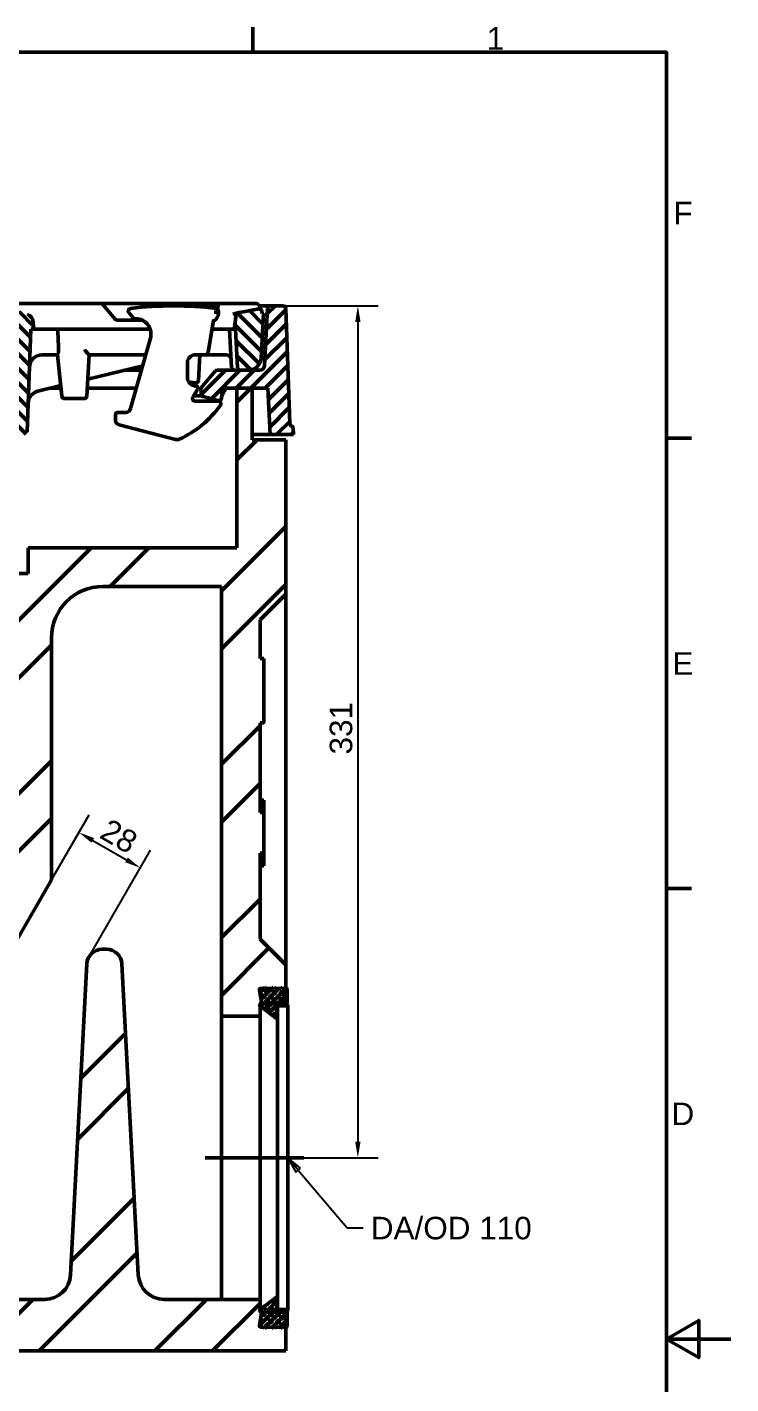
# Model space of a CAD drawing. Header units: millimetres. Extents: x 0 to 1485, y 0 to 1050.
# Drawn here: x 1212 to 1485, y 508 to 1035 of the extents above; entities that cross this region are included whole.
import ezdxf

# ---------------------------------------------------------------- set-up
doc = ezdxf.new("R2010")
doc.units = ezdxf.units.MM
doc.header["$LTSCALE"] = 2.5
doc.linetypes.add('CENTER', pattern=[50.8, 31.75, -6.35, 6.35, -6.35])
doc.layers.get('0').update_dxf_attribs({"lineweight": 50})
doc.layers.get('Defpoints').update_dxf_attribs({"lineweight": 50})
for name, color, linetype, lineweight in [('Bemaßungen(DIN)', 7, 'Continuous', 50), ('Mittellinie(DIN)', 7, 'CENTER', 50), ('Rahmen_0', 7, 'Continuous', 50), ('Rahmen_2', 7, 'Continuous', 50), ('Schraffur', 7, 'Continuous', 50), ('Sichtbare Kanten(DIN)', 7, 'Continuous', 50), ('Symbole(DIN)', 7, 'Continuous', 50)]:
    doc.layers.add(name, color=color, linetype=linetype, lineweight=lineweight)
doc.styles.add('Aktuell-DINNach Layer', font='arial.ttf')
doc.styles.add('STANDARD-BSI~0', font='arial.ttf')
doc.dimstyles.new('STANDARD-DIN', dxfattribs={"dimscale": 2.5, "dimtxt": 3.5, "dimasz": 2.5, "dimexe": 3.175, "dimexo": 0, "dimgap": 0.8, "dimtad": 1, "dimrnd": 1e-08, "dimtxsty": 'STANDARD-BSI~0', "dimcen": 0.09, "dimdle": 10, "dimclrd": 7, "dimclre": 7, "dimclrt": 7, "dimadec": 0, "dimazin": 2, "dimtfac": 1, "dimtmove": 0, "dimatfit": 3, "dimfxl": 1, "dimtolj": 1, "dimtzin": 0, "dimlwd": 25, "dimlwe": 25, "dimarcsym": 0})

# ---------------------------------------------------------------- blocks, each defined once
blk = doc.blocks.new('Ränder Standardrahmen')
at = {"layer": 'Rahmen_0'}
for p, q in [((519.75, 410), (519.75, 413.9)), ((584, 350), (587.9, 350)), ((584, 280), (587.9, 280))]:
    blk.add_line(p, q, dxfattribs=at)
at = {"layer": 'Rahmen_0', "flags": 128}
for points in [[(10, 10), (10, 410), (584, 410), (584, 10), (10, 10)], [(594, 210), (584, 210), (589, 212.89), (589, 207.11), (584, 210)]]:
    blk.add_lwpolyline(points, dxfattribs=at)
at = {"layer": 'Rahmen_2', "char_height": 3.5, "attachment_point": 7, "style": 'Aktuell-DINNach Layer'}
for s, insert in [('1', (556.07, 410.4)), ('F', (585.08, 383.25)), ('E', (584.92, 313.25)), ('D', (584.78, 243.25))]:
    blk.add_mtext(s, dxfattribs=dict(at, insert=insert))
blk = doc.blocks.new('*D19')
at = {"layer": 'Bemaßungen(DIN)', "color": 7, "linetype": 'Continuous', "lineweight": 25, "transparency": 16777216}
for p, q in [((1221.14, 703.41), (1235.77, 728.74)), ((1237.21, 718.74), (1250.28, 711.2)), ((1235.69, 673.43), (1259.66, 714.94))]:
    blk.add_line(p, q, dxfattribs=at)
at = {"layer": 'Bemaßungen(DIN)', "color": 7, "linetype": 'Continuous', "transparency": 16777216}
for points in [[(1237.73, 719.64), (1236.69, 717.84), (1231.8, 721.86)], [(1250.8, 712.1), (1249.75, 710.29), (1255.69, 708.07)]]:
    blk.add_solid(points, dxfattribs=at)
at = {"layer": 'Defpoints', "color": 0, "linetype": 'Continuous', "transparency": 16777216}
for p in [(1255.69, 708.07), (1221.14, 703.41), (1235.69, 673.43)]:
    blk.add_point(p, dxfattribs=at)
at = {"layer": 'Bemaßungen(DIN)', "color": 7, "linetype": 'Continuous', "lineweight": 25, "transparency": 16777216, "insert": (1243.71, 727.61), "char_height": 8.75, "attachment_point": 1, "rotation": 330, "style": 'STANDARD-BSI~0'}
blk.add_mtext('\\A1;28', dxfattribs=at)
blk = doc.blocks.new('Führungslinientext1')
at = {"layer": 'Symbole(DIN)', "color": 7, "linetype": 'Continuous', "lineweight": 25}
for p, q in [((525.23, 238.07), (526.41, 235.94)), ((526.79, 236.26), (525.26, 238.07)), ((527.17, 236.58), (525.3, 238.07)), ((526.41, 235.94), (527.17, 236.58)), ((526.79, 236.26), (534.37, 227.26)), ((534.37, 227.26), (536.87, 227.26))]:
    blk.add_line(p, q, dxfattribs=at)
at = {"layer": 'Symbole(DIN)', "color": 7, "linetype": 'Continuous', "lineweight": 25, "flags": 128}
blk.add_lwpolyline([(527.17, 236.58), (525.18, 238.17), (526.41, 235.94), (527.17, 236.58)], dxfattribs=at)
at = {"layer": 'Symbole(DIN)', "color": 7}
blk.add_solid([(527.17, 236.58), (525.18, 238.17), (526.41, 235.94), (527.17, 236.58)], dxfattribs=at)
at = {"layer": 'Symbole(DIN)', "color": 7, "insert": (538.07, 225.45), "char_height": 3.5, "attachment_point": 7, "style": 'Aktuell-DINNach Layer'}
blk.add_mtext('DA/OD 110', dxfattribs=at)
blk = doc.blocks.new('*D21')
at = {"layer": 'Bemaßungen(DIN)', "color": 7, "linetype": 'Continuous', "lineweight": 25, "transparency": 16777216}
for p, q in [((1311.18, 926.43), (1348.08, 926.43)), ((1340.14, 920.18), (1340.14, 601.68)), ((1319.19, 595.43), (1348.08, 595.43))]:
    blk.add_line(p, q, dxfattribs=at)
at = {"layer": 'Bemaßungen(DIN)', "color": 7, "linetype": 'Continuous', "transparency": 16777216}
for points in [[(1339.1, 920.18), (1341.19, 920.18), (1340.14, 926.43)], [(1339.1, 601.68), (1341.19, 601.68), (1340.14, 595.43)]]:
    blk.add_solid(points, dxfattribs=at)
at = {"layer": 'Defpoints', "color": 0, "linetype": 'Continuous', "transparency": 16777216}
for p in [(1311.18, 926.43), (1319.19, 595.43), (1340.14, 595.43)]:
    blk.add_point(p, dxfattribs=at)
at = {"layer": 'Bemaßungen(DIN)', "color": 7, "linetype": 'Continuous', "lineweight": 25, "transparency": 16777216, "insert": (1329.2, 752.14), "char_height": 8.75, "attachment_point": 1, "rotation": 90, "style": 'STANDARD-BSI~0'}
blk.add_mtext('\\A1;331', dxfattribs=at)

msp = doc.modelspace()

# ---------------------------------------------------------------- hatches: boundary and pattern name
at = {"layer": 'Schraffur'}
h = msp.add_hatch(dxfattribs=at)
h.set_pattern_fill('ANSI31', color=256, scale=31.75, style=0)
h.set_pattern_definition([(45, (0, 0), (-2.80633, 2.80633), [])])
edge = h.paths.add_edge_path()
edge.add_line((1287.52, 894.429), (1293.144, 894.429))
edge.add_line((1293.144, 894.429), (1299.144, 894.429))
edge.add_line((1299.144, 894.429), (1305.144, 894.429))
edge.add_line((1305.144, 894.429), (1306.088, 876.429))
edge.add_line((1306.088, 876.429), (1315.144, 876.429))
edge.add_line((1315.144, 876.429), (1315.059, 878.875))
edge.add_ellipse((1314.06, 878.841), major_axis=(-0.035, 0.999), ratio=1, start_angle=270, end_angle=328)
edge.add_line((1314.56, 879.707), (1314.24, 879.891))
edge.add_ellipse((1314.74, 880.757), major_axis=(-0.866, 0.5), ratio=1, start_angle=32, end_angle=90, ccw=False)
edge.add_line((1313.74, 880.722), (1312.178, 925.464))
edge.add_ellipse((1311.179, 925.429), major_axis=(-0.035, 0.999), ratio=1, start_angle=270, end_angle=358)
edge.add_line((1311.179, 926.429), (1306.093, 926.429))
edge.add_ellipse((1306.093, 925.429), major_axis=(-1, 0), ratio=1, start_angle=270, end_angle=357)
edge.add_line((1305.095, 925.482), (1303.933, 903.325))
edge.add_ellipse((1301.936, 903.429), major_axis=(-0.105, -1.997), ratio=1, start_angle=3, end_angle=90, ccw=False)
edge.add_line((1301.936, 901.429), (1297.561, 901.429))
edge.add_line((1297.561, 901.429), (1294.432, 901.429))
edge.add_line((1294.432, 901.429), (1285.484, 901.429))
edge.add_ellipse((1285.484, 900.429), major_axis=(-1, 0), ratio=1, start_angle=270, end_angle=320)
edge.add_line((1284.718, 901.072), (1279.144, 894.429))
edge.add_line((1279.144, 894.429), (1279.264, 892.155))
edge.add_ellipse((1280.262, 892.207), major_axis=(0.052, -0.999), ratio=1, start_angle=270, end_angle=342)
edge.add_line((1280.003, 891.241), (1285.925, 889.655))
edge.add_ellipse((1286.183, 890.621), major_axis=(0.966, -0.259), ratio=1, start_angle=270, end_angle=370)
edge.add_line((1287.18, 890.534), (1287.52, 894.429))
edge = h.paths.add_edge_path()
edge.add_ellipse((1029.953, 921.429), major_axis=(1, 0), ratio=1, start_angle=270, end_angle=350)
edge.add_line((1030.937, 921.256), (1031.144, 922.429))
edge.add_line((1031.144, 922.429), (1030.585, 925.603))
edge.add_ellipse((1029.6, 925.429), major_axis=(-0.174, 0.985), ratio=1, start_angle=270, end_angle=350)
edge.add_line((1029.6, 926.429), (1013.11, 926.429))
edge.add_ellipse((1013.11, 925.429), major_axis=(-1, 0), ratio=1, start_angle=270, end_angle=358)
edge.add_line((1012.111, 925.464), (1010.548, 880.722))
edge.add_ellipse((1009.549, 880.757), major_axis=(-0.035, -0.999), ratio=1, start_angle=32, end_angle=90, ccw=False)
edge.add_line((1010.049, 879.891), (1009.729, 879.707))
edge.add_ellipse((1010.229, 878.841), major_axis=(-0.866, -0.5), ratio=1, start_angle=270, end_angle=328)
edge.add_line((1009.23, 878.875), (1009.144, 876.429))
edge.add_line((1009.144, 876.429), (1018.201, 876.429))
edge.add_line((1018.201, 876.429), (1019.206, 916.53))
edge.add_ellipse((1023.205, 916.429), major_axis=(0.1, 3.999), ratio=1, start_angle=1.43579, end_angle=90, ccw=False)
edge.add_line((1023.205, 920.429), (1029.953, 920.429))
h = msp.add_hatch(dxfattribs=at)
h.set_pattern_fill('ANSI31', color=256, scale=31.75, angle=90, style=0)
h.set_pattern_definition([(135, (0, 0), (-2.80633, -2.80633), [])])
edge = h.paths.add_edge_path()
edge.add_line((1111.144, 919.429), (1112.612, 877.394))
edge.add_ellipse((1113.612, 877.429), major_axis=(0.035, -0.999), ratio=1, start_angle=270, end_angle=358)
edge.add_line((1113.612, 876.429), (1114.144, 876.429))
edge.add_line((1114.144, 876.429), (1114.294, 876.017))
edge.add_line((1114.294, 876.017), (1120.005, 876.017))
edge.add_line((1120.005, 876.017), (1120.378, 875.429))
edge.add_line((1120.378, 875.429), (1121.724, 875.429))
edge.add_line((1121.724, 875.429), (1121.856, 875.638))
edge.add_line((1121.856, 875.638), (1122.144, 876.429))
edge.add_line((1122.144, 876.429), (1122.677, 876.429))
edge.add_ellipse((1122.677, 877.429), major_axis=(1, 0), ratio=1, start_angle=270, end_angle=358)
edge.add_line((1123.676, 877.394), (1125.144, 919.429))
edge.add_line((1125.144, 919.429), (1126.144, 919.429))
edge.add_line((1126.144, 919.429), (1126.098, 919.957))
edge.add_ellipse((1122.113, 919.608), major_axis=(-0.349, 3.985), ratio=1, start_angle=270, end_angle=331.61487)
edge.add_ellipse((1118.144, 910.429), major_axis=(-12.85, 5.557), ratio=1, start_angle=270, end_angle=316.77026)
edge.add_ellipse((1114.175, 919.608), major_axis=(-3.671, -1.588), ratio=1, start_angle=270, end_angle=331.61487)
edge.add_line((1110.19, 919.957), (1110.144, 919.429))
edge.add_line((1110.144, 919.429), (1111.144, 919.429))
edge = h.paths.add_edge_path()
edge.add_line((1199.144, 919.429), (1200.612, 877.394))
edge.add_ellipse((1201.612, 877.429), major_axis=(0.035, -0.999), ratio=1, start_angle=270, end_angle=358)
edge.add_line((1201.612, 876.429), (1204.365, 876.429))
edge.add_line((1204.365, 876.429), (1205, 875.429))
edge.add_line((1205, 875.429), (1206.346, 875.429))
edge.add_line((1206.346, 875.429), (1206.98, 876.429))
edge.add_line((1206.98, 876.429), (1210.677, 876.429))
edge.add_ellipse((1210.677, 877.429), major_axis=(1, 0), ratio=1, start_angle=270, end_angle=358)
edge.add_line((1211.676, 877.394), (1213.075, 917.429))
edge.add_line((1213.075, 917.429), (1214.319, 917.429))
edge.add_line((1214.319, 917.429), (1214.098, 919.957))
edge.add_ellipse((1210.113, 919.608), major_axis=(-0.349, 3.985), ratio=1, start_angle=270, end_angle=331.61487)
edge.add_ellipse((1206.144, 910.429), major_axis=(-12.85, 5.557), ratio=1, start_angle=270, end_angle=316.77026)
edge.add_ellipse((1202.175, 919.608), major_axis=(-3.671, -1.588), ratio=1, start_angle=270, end_angle=331.61487)
edge.add_line((1198.19, 919.957), (1198.144, 919.429))
edge.add_line((1198.144, 919.429), (1199.144, 919.429))
edge = h.paths.add_edge_path()
edge.add_ellipse((1297.561, 906.429), major_axis=(5, 0), ratio=1, start_angle=270, end_angle=357)
edge.add_line((1302.554, 906.168), (1303.459, 923.429))
edge.add_line((1303.459, 923.429), (1302.969, 923.429))
edge.add_line((1302.969, 923.429), (1302.89, 924.342))
edge.add_ellipse((1301.893, 924.255), major_axis=(-0.087, 0.996), ratio=1, start_angle=270, end_angle=365)
edge.add_line((1301.72, 925.24), (1294.255, 923.924))
edge.add_ellipse((1296.686, 910.136), major_axis=(-13.787, -2.431), ratio=1, start_angle=270, end_angle=272.76685)
edge.add_spline(control_points=[(1293.592, 923.79), (1293.519, 923.774), (1293.449, 923.749), (1293.314, 923.685), (1293.251, 923.645), (1293.09, 923.518), (1293.005, 923.418), (1292.877, 923.191), (1292.836, 923.066), (1292.821, 922.937)], knot_values=[-0.1228717, -0.1228717, -0.1228717, -0.1228717, -0.1005003, -0.1005003, -0.0781289, -0.0781289, -0.0390644, -0.0390644, 0, 0, 0, 0], degree=3, periodic=0)
edge.add_line((1292.821, 922.937), (1292.144, 917.429))
edge.add_line((1292.144, 917.429), (1292.644, 917.429))
edge.add_line((1292.644, 917.429), (1293.433, 902.377))
edge.add_ellipse((1294.432, 902.429), major_axis=(0.052, -0.999), ratio=1, start_angle=270, end_angle=357)
edge.add_line((1294.432, 901.429), (1297.561, 901.429))
edge = h.paths.add_edge_path()
edge.add_ellipse((1033.247, 917.101), major_axis=(-0.087, 0.996), ratio=1, start_angle=270, end_angle=317.83185)
edge.add_ellipse((1027.81, 909.929), major_axis=(-7.969, 6.042), ratio=1, start_angle=270, end_angle=317.16815)
edge.add_line((1026.073, 919.777), (1024.983, 919.585))
edge.add_line((1024.983, 919.585), (1024.794, 917.429))
edge.add_line((1024.794, 917.429), (1021.745, 917.429))
edge.add_line((1021.745, 917.429), (1022.745, 905.994))
edge.add_ellipse((1027.726, 906.429), major_axis=(0.436, -4.981), ratio=1, start_angle=270, end_angle=283.37658)
edge.add_ellipse((1023.798, 905.429), major_axis=(0.576, -0.817), ratio=1, start_angle=270, end_angle=324.80886)
edge.add_line((1023.798, 904.429), (1032.353, 904.429))
edge.add_ellipse((1032.353, 905.429), major_axis=(1, 0), ratio=1, start_angle=270, end_angle=357)
edge.add_line((1033.351, 905.377), (1033.93, 916.429))
edge.add_line((1033.93, 916.429), (1034.31, 916.429))
edge.add_line((1034.31, 916.429), (1034.243, 917.188))
h = msp.add_hatch(dxfattribs=at)
h.set_pattern_fill('ANSI32', color=256, scale=127, style=0)
h.set_pattern_definition([(45, (0, 0), (-33.676, 33.676), []), (45, (22.45, 0), (-33.676, 33.676), [])])
edge = h.paths.add_edge_path()
edge.add_line((1025.144, 894.429), (1025.144, 874.429))
edge.add_line((1025.144, 874.429), (1012.144, 874.429))
edge.add_line((1012.144, 874.429), (1012.144, 814.429))
edge.add_line((1012.144, 814.429), (1022.144, 804.429))
edge.add_line((1022.144, 804.429), (1022.144, 680.429))
edge.add_line((1022.144, 680.429), (1012.144, 670.429))
edge.add_line((1012.144, 670.429), (1012.144, 650.429))
edge.add_line((1012.144, 650.429), (1022.144, 640.429))
edge.add_line((1022.144, 640.429), (1022.144, 550.429))
edge.add_line((1022.144, 550.429), (1012.144, 540.429))
edge.add_line((1012.144, 540.429), (1012.144, 520.429))
edge.add_line((1012.144, 520.429), (1312.144, 520.429))
edge.add_line((1312.144, 520.429), (1312.144, 529.629))
edge.add_line((1312.144, 529.629), (1312.144, 534.879))
edge.add_line((1312.144, 534.879), (1312.144, 535.429))
edge.add_line((1312.144, 535.429), (1302.404, 535.429))
edge.add_line((1302.404, 535.429), (1302.144, 535.429))
edge.add_line((1302.144, 535.429), (1302.144, 535.849))
edge.add_line((1302.144, 535.849), (1302.144, 536.48))
edge.add_line((1302.144, 536.48), (1302.144, 540.429))
edge.add_line((1302.144, 540.429), (1287.144, 540.429))
edge.add_line((1287.144, 540.429), (1264.855, 540.429))
edge.add_ellipse((1264.855, 550.429), major_axis=(-10, 0), ratio=1, start_angle=3, end_angle=90, ccw=False)
edge.add_line((1254.869, 549.906), (1248.536, 670.743))
edge.add_ellipse((1242.544, 670.429), major_axis=(-0.314, 5.992), ratio=1, start_angle=270, end_angle=357)
edge.add_line((1242.544, 676.429), (1240.884, 676.429))
edge.add_ellipse((1240.884, 670.429), major_axis=(-6, 0), ratio=1, start_angle=270, end_angle=357)
edge.add_line((1234.893, 670.743), (1228.56, 549.906))
edge.add_ellipse((1218.573, 550.429), major_axis=(-0.523, -9.986), ratio=1, start_angle=3, end_angle=90, ccw=False)
edge.add_line((1218.573, 540.429), (1037.144, 540.429))
edge.add_line((1037.144, 540.429), (1037.144, 822.429))
edge.add_line((1037.144, 822.429), (1031.144, 822.429))
edge.add_line((1031.144, 822.429), (1031.144, 894.429))
edge.add_line((1031.144, 894.429), (1025.144, 894.429))
edge = h.paths.add_edge_path()
edge.add_line((1299.144, 874.429), (1299.144, 894.429))
edge.add_line((1299.144, 894.429), (1293.144, 894.429))
edge.add_line((1293.144, 894.429), (1293.144, 832.429))
edge.add_line((1293.144, 832.429), (1212.144, 832.429))
edge.add_line((1212.144, 832.429), (1212.144, 822.429))
edge.add_line((1212.144, 822.429), (1206.144, 822.429))
edge.add_line((1206.144, 822.429), (1206.144, 707.429))
edge.add_line((1206.144, 707.429), (1176.122, 655.429))
edge.add_line((1176.122, 655.429), (1176.122, 576.429))
edge.add_line((1176.122, 576.429), (1191.122, 576.429))
edge.add_line((1191.122, 576.429), (1191.122, 651.41))
edge.add_line((1191.122, 651.41), (1221.144, 703.41))
edge.add_line((1221.144, 703.41), (1221.144, 797.429))
edge.add_ellipse((1241.144, 797.429), major_axis=(0, 20), ratio=1, start_angle=0, end_angle=90, ccw=False)
edge.add_line((1241.144, 817.429), (1287.144, 817.429))
edge.add_line((1287.144, 817.429), (1287.144, 650.429))
edge.add_line((1287.144, 650.429), (1302.144, 650.429))
edge.add_line((1302.144, 650.429), (1302.144, 654.378))
edge.add_line((1302.144, 654.378), (1302.144, 655.01))
edge.add_line((1302.144, 655.01), (1302.144, 655.429))
edge.add_line((1302.144, 655.429), (1302.404, 655.429))
edge.add_line((1302.404, 655.429), (1312.144, 655.429))
edge.add_line((1312.144, 655.429), (1312.144, 655.979))
edge.add_line((1312.144, 655.979), (1312.144, 661.229))
edge.add_line((1312.144, 661.229), (1312.144, 670.429))
edge.add_line((1312.144, 670.429), (1302.144, 680.429))
edge.add_line((1302.144, 680.429), (1302.144, 713.747))
edge.add_line((1302.144, 713.747), (1303.644, 713.747))
edge.add_line((1303.644, 713.747), (1303.644, 729.581))
edge.add_line((1303.644, 729.581), (1302.144, 729.581))
edge.add_line((1302.144, 729.581), (1302.144, 764.429))
edge.add_line((1302.144, 764.429), (1303.644, 764.429))
edge.add_line((1303.644, 764.429), (1303.644, 789.429))
edge.add_line((1303.644, 789.429), (1302.144, 789.429))
edge.add_line((1302.144, 789.429), (1302.144, 804.429))
edge.add_line((1302.144, 804.429), (1312.144, 814.429))
edge.add_line((1312.144, 814.429), (1312.144, 874.429))
edge.add_line((1312.144, 874.429), (1299.144, 874.429))
h = msp.add_hatch(dxfattribs=at)
h.set_pattern_fill('CUST17', color=256, scale=15.875, style=0, pattern_type=2)
h.set_pattern_definition([(45, (0, 0), (-1.403165, 1.403165), []), (135, (0, 0), (-3.5079125, 0.7015825), [2.9765625, -0.9921875])])
edge = h.paths.add_edge_path()
edge.add_line((1310.944, 529.129), (1311.444, 529.629))
edge.add_line((1311.444, 529.629), (1312.144, 529.629))
edge.add_line((1312.144, 529.629), (1312.444, 529.629))
edge.add_ellipse((1312.444, 529.829), major_axis=(0.2, 0), ratio=1, start_angle=270, end_angle=360)
edge.add_line((1312.644, 529.829), (1312.644, 530.429))
edge.add_line((1312.644, 530.429), (1312.144, 534.879))
edge.add_line((1312.144, 534.879), (1312.914, 536.124))
edge.add_ellipse((1312.744, 536.229), major_axis=(0.105, 0.17), ratio=1, start_angle=270, end_angle=391.74305)
edge.add_line((1312.744, 536.429), (1308.944, 536.429))
edge.add_line((1308.944, 536.429), (1308.944, 541.229))
edge.add_ellipse((1308.744, 541.229), major_axis=(0, 0.2), ratio=1, start_angle=270, end_angle=397.14669)
edge.add_line((1308.624, 541.389), (1302.144, 536.48))
edge.add_line((1302.144, 536.48), (1302.024, 536.389))
edge.add_ellipse((1302.144, 536.229), major_axis=(-0.159, -0.121), ratio=1, start_angle=270, end_angle=354.59637)
edge.add_line((1301.974, 536.124), (1302.144, 535.849))
edge.add_line((1302.144, 535.849), (1302.404, 535.429))
edge.add_line((1302.404, 535.429), (1302.744, 534.879))
edge.add_line((1302.744, 534.879), (1301.944, 530.429))
edge.add_line((1301.944, 530.429), (1301.944, 529.829))
edge.add_ellipse((1302.144, 529.829), major_axis=(0, -0.2), ratio=1, start_angle=270, end_angle=360)
edge.add_line((1302.144, 529.629), (1303.444, 529.629))
edge.add_line((1303.444, 529.629), (1303.944, 529.129))
edge.add_line((1303.944, 529.129), (1304.444, 529.629))
edge.add_line((1304.444, 529.629), (1306.944, 529.629))
edge.add_line((1306.944, 529.629), (1307.444, 529.129))
edge.add_line((1307.444, 529.129), (1307.944, 529.629))
edge.add_line((1307.944, 529.629), (1310.444, 529.629))
edge.add_line((1310.444, 529.629), (1310.944, 529.129))
edge = h.paths.add_edge_path()
edge.add_line((1311.444, 661.229), (1310.944, 661.729))
edge.add_line((1310.944, 661.729), (1310.444, 661.229))
edge.add_line((1310.444, 661.229), (1307.944, 661.229))
edge.add_line((1307.944, 661.229), (1307.444, 661.729))
edge.add_line((1307.444, 661.729), (1306.944, 661.229))
edge.add_line((1306.944, 661.229), (1304.444, 661.229))
edge.add_line((1304.444, 661.229), (1303.944, 661.729))
edge.add_line((1303.944, 661.729), (1303.444, 661.229))
edge.add_line((1303.444, 661.229), (1302.144, 661.229))
edge.add_ellipse((1302.144, 661.029), major_axis=(-0.2, 0), ratio=1, start_angle=270, end_angle=360)
edge.add_line((1301.944, 661.029), (1301.944, 660.429))
edge.add_line((1301.944, 660.429), (1302.744, 655.979))
edge.add_line((1302.744, 655.979), (1302.404, 655.429))
edge.add_line((1302.404, 655.429), (1302.144, 655.01))
edge.add_line((1302.144, 655.01), (1301.974, 654.735))
edge.add_ellipse((1302.144, 654.629), major_axis=(-0.17, 0.105), ratio=1, start_angle=0, end_angle=84.59637)
edge.add_line((1302.024, 654.47), (1302.144, 654.378))
edge.add_line((1302.144, 654.378), (1308.624, 649.47))
edge.add_ellipse((1308.744, 649.629), major_axis=(0.159, -0.121), ratio=1, start_angle=270, end_angle=397.14669)
edge.add_line((1308.944, 649.629), (1308.944, 654.429))
edge.add_line((1308.944, 654.429), (1312.744, 654.429))
edge.add_ellipse((1312.744, 654.629), major_axis=(0.2, 0), ratio=1, start_angle=270, end_angle=391.74305)
edge.add_line((1312.914, 654.735), (1312.144, 655.979))
edge.add_line((1312.144, 655.979), (1312.644, 660.429))
edge.add_line((1312.644, 660.429), (1312.644, 661.029))
edge.add_ellipse((1312.444, 661.029), major_axis=(0, 0.2), ratio=1, start_angle=270, end_angle=360)
edge.add_line((1312.444, 661.229), (1312.144, 661.229))
edge.add_line((1312.144, 661.229), (1311.444, 661.229))

# ---------------------------------------------------------------- linework, layer by layer
at = {"layer": 'Mittellinie(DIN)', "ltscale": 4}
for p, q in [((1287.144, 595.429), (1280.894, 595.429)), ((1287.144, 595.429), (1293.394, 595.429)), ((1306.694, 595.429), (1293.394, 595.429)), ((1312.944, 595.429), (1306.694, 595.429)), ((1312.944, 595.429), (1319.194, 595.429))]:
    msp.add_line(p, q, dxfattribs=at)
at = {"layer": 'Sichtbare Kanten(DIN)'}
for p, q in [((1231.617, 927.429), (1023.593, 927.429)), ((1233.065, 927.429), (1231.617, 927.429)), ((1235.644, 927.429), (1233.065, 927.429)), ((1240.224, 927.429), (1235.644, 927.429)), ((1242.63, 927.429), (1240.224, 927.429)), ((1240.99, 927.072), (1245.845, 921.287)), ((1283.85, 927.429), (1242.63, 927.429)), ((1252.88, 921.809), (1251.2, 923.812)), ((1286.827, 927.429), (1283.85, 927.429)), ((1285.412, 923.977), (1285.412, 923.977)), ((1285.665, 925.17), (1285.835, 926.551)), ((1285.968, 924.454), (1285.968, 923.448)), ((1290.797, 927.429), (1286.827, 927.429)), ((1300.638, 927.429), (1290.797, 927.429)), ((1292.821, 922.937), (1292.144, 917.429)), ((1301.72, 925.24), (1294.255, 923.924)), ((1302.759, 924.755), (1301.504, 926.929)), ((1304.096, 926.429), (1301.793, 926.429)), ((1302.554, 906.168), (1303.459, 923.429)), ((1302.969, 923.429), (1302.89, 924.342)), ((1303.459, 923.429), (1302.969, 923.429)), ((1305.095, 925.482), (1303.933, 903.325)), ((1306.093, 926.429), (1304.096, 926.429)), ((1311.179, 926.429), (1306.093, 926.429)), ((1313.74, 880.722), (1312.178, 925.464)), ((1211.676, 877.394), (1213.075, 917.429)), ((1213.075, 917.429), (1214.319, 917.429)), ((1214.319, 917.429), (1214.098, 919.957)), ((1214.319, 917.429), (1215.316, 917.429)), ((1229.536, 917.429), (1215.316, 917.429)), ((1229.713, 917.429), (1229.536, 917.429)), ((1232.741, 917.429), (1229.713, 917.429)), ((1232.741, 917.429), (1232.828, 917.429)), ((1233.309, 917.429), (1232.828, 917.429)), ((1234.571, 917.429), (1233.309, 917.429)), ((1234.74, 917.429), (1234.571, 917.429)), ((1236.29, 917.429), (1235.237, 917.429)), ((1258.4, 917.429), (1236.29, 917.429)), ((1246.611, 920.929), (1256.25, 920.929)), ((1253.798, 921.452), (1253.645, 921.452)), ((1259.46, 917.429), (1258.4, 917.429)), ((1281.954, 908.288), (1283.911, 920.11)), ((1292.144, 917.429), (1283.467, 917.429)), ((1290.306, 917.429), (1291.095, 902.377)), ((1292.144, 917.429), (1292.644, 917.429)), ((1292.644, 917.429), (1293.433, 902.377)), ((1259.567, 913.841), (1251.893, 886.51)), ((1217.554, 907.429), (1223.44, 907.429)), ((1225.22, 891.319), (1223.436, 907.429)), ((1234.838, 891.369), (1235.81, 907.429)), ((1235.785, 907.429), (1237.557, 907.429)), ((1237.557, 907.429), (1257.766, 907.429)), ((1276.963, 907.452), (1280.969, 907.452)), ((1278.2, 897.482), (1278.722, 907.452)), ((1278.721, 907.429), (1288.932, 907.429)), ((1235.24, 898.011), (1256.573, 903.18)), ((1273.968, 898.448), (1273.968, 904.457)), ((1256.082, 901.429), (1249.347, 901.429)), ((1274.449, 896.818), (1275.107, 896.749)), ((1277.096, 896.54), (1275.107, 896.749)), ((1275.558, 896.701), (1275.64, 895.76)), ((1284.718, 901.072), (1279.144, 894.429)), ((1301.936, 901.429), (1285.484, 901.429)), ((1294.432, 901.429), (1297.561, 901.429)), ((1215.889, 893.323), (1224.76, 895.472)), ((1224.875, 894.429), (1220.456, 894.429)), ((1254.116, 894.429), (1235.023, 894.429)), ((1276.1, 890.95), (1277.835, 893.955)), ((1276.607, 895.243), (1276.67, 895.243)), ((1276.67, 895.243), (1276.669, 895.241)), ((1276.67, 895.243), (1276.735, 895.289)), ((1276.936, 891.429), (1279.634, 891.429)), ((1276.957, 895.445), (1276.954, 895.443)), ((1276.97, 895.452), (1276.963, 895.452)), ((1279.144, 894.429), (1279.264, 892.155)), ((1280.003, 891.241), (1285.925, 889.655)), ((1287.18, 890.534), (1287.52, 894.429)), ((1287.52, 894.429), (1305.144, 894.429)), ((1287.606, 891.929), (1289.05, 894.429)), ((1299.144, 894.429), (1293.144, 894.429)), ((1293.144, 894.429), (1293.144, 832.429)), ((1299.144, 874.429), (1299.144, 894.429)), ((1305.144, 894.429), (1306.088, 876.429)), ((1227.501, 890.429), (1226.214, 890.429)), ((1227.501, 890.429), (1231.335, 890.429)), ((1231.335, 890.429), (1233.437, 890.429)), ((1233.84, 890.429), (1233.437, 890.429)), ((1285.97, 889.452), (1276.965, 889.452)), ((1245.968, 884.054), (1245.968, 882.15)), ((1249.97, 885.052), (1246.966, 885.052)), ((1247.464, 880.217), (1269.308, 874.557)), ((1306.088, 876.429), (1299.144, 876.429)), ((1306.088, 876.429), (1315.144, 876.429)), ((1314.56, 879.707), (1314.24, 879.891)), ((1315.144, 876.429), (1315.059, 878.875)), ((1269.462, 874.523), (1269.365, 874.708)), ((1312.144, 874.429), (1299.144, 874.429)), ((1312.144, 814.429), (1312.144, 874.429)), ((1293.144, 832.429), (1212.144, 832.429)), ((1212.144, 832.429), (1212.144, 822.429)), ((1212.144, 822.429), (1206.144, 822.429)), ((1241.144, 817.429), (1287.144, 817.429)), ((1287.144, 817.429), (1287.144, 650.429)), ((1302.144, 804.429), (1312.144, 814.429)), ((1312.144, 814.429), (1312.144, 670.429)), ((1302.144, 789.429), (1302.144, 804.429)), ((1221.144, 703.41), (1221.144, 797.429)), ((1303.644, 789.429), (1302.144, 789.429)), ((1303.644, 764.429), (1303.644, 789.429)), ((1302.144, 729.581), (1302.144, 764.429)), ((1302.144, 764.429), (1303.644, 764.429)), ((1302.144, 734.429), (1303.644, 734.429)), ((1303.644, 734.429), (1303.644, 729.581)), ((1303.644, 729.581), (1302.144, 729.581)), ((1303.644, 713.747), (1303.644, 729.581)), ((1302.144, 680.429), (1302.144, 713.747)), ((1302.144, 713.747), (1303.644, 713.747)), ((1303.644, 713.747), (1303.644, 711.487)), ((1302.144, 708.915), (1303.644, 708.915)), ((1303.644, 711.487), (1303.644, 708.915)), ((1191.122, 651.41), (1221.144, 703.41)), ((1312.144, 670.429), (1302.144, 680.429)), ((1242.544, 676.429), (1240.884, 676.429)), ((1234.893, 670.743), (1228.56, 549.906)), ((1254.869, 549.906), (1248.536, 670.743)), ((1312.144, 655.429), (1312.144, 670.429)), ((1301.944, 661.029), (1301.944, 660.429)), ((1301.944, 660.429), (1302.744, 655.979)), ((1303.444, 661.229), (1302.144, 661.229)), ((1303.944, 661.729), (1303.444, 661.229)), ((1304.444, 661.229), (1303.944, 661.729)), ((1306.944, 661.229), (1304.444, 661.229)), ((1307.444, 661.729), (1306.944, 661.229)), ((1307.944, 661.229), (1307.444, 661.729)), ((1310.444, 661.229), (1307.944, 661.229)), ((1310.944, 661.729), (1310.444, 661.229)), ((1311.444, 661.229), (1310.944, 661.729)), ((1312.444, 661.229), (1311.444, 661.229)), ((1312.144, 655.979), (1312.644, 660.429)), ((1312.644, 660.429), (1312.644, 661.029)), ((1312.644, 660.429), (1312.644, 655.171)), ((1302.744, 655.979), (1301.974, 654.735)), ((1302.024, 654.47), (1308.624, 649.47)), ((1302.144, 650.429), (1302.144, 655.429)), ((1302.144, 655.429), (1312.144, 655.429)), ((1308.944, 649.629), (1308.944, 654.429)), ((1308.944, 654.429), (1312.744, 654.429)), ((1312.914, 654.735), (1312.144, 655.979)), ((1312.944, 536.229), (1312.944, 654.629)), ((1287.144, 650.429), (1302.144, 650.429)), ((1287.144, 540.429), (1287.144, 650.429)), ((1302.144, 540.429), (1302.144, 650.429)), ((1308.944, 649.629), (1308.944, 541.229)), ((1218.573, 540.429), (1037.144, 540.429)), ((1287.144, 540.429), (1264.855, 540.429)), ((1302.144, 540.429), (1287.144, 540.429)), ((1308.624, 541.389), (1302.024, 536.389)), ((1302.144, 535.429), (1302.144, 540.429)), ((1308.944, 536.429), (1308.944, 541.229)), ((1302.744, 534.879), (1301.944, 530.429)), ((1301.974, 536.124), (1302.744, 534.879)), ((1312.144, 535.429), (1302.144, 535.429)), ((1312.744, 536.429), (1308.944, 536.429)), ((1312.144, 534.879), (1312.914, 536.124)), ((1312.144, 520.429), (1312.144, 535.429)), ((1312.644, 530.429), (1312.144, 534.879)), ((1312.644, 535.688), (1312.644, 530.429)), ((1301.944, 530.429), (1301.944, 529.829)), ((1302.144, 529.629), (1303.444, 529.629)), ((1303.444, 529.629), (1303.944, 529.129)), ((1303.944, 529.129), (1304.444, 529.629)), ((1304.444, 529.629), (1306.944, 529.629)), ((1306.944, 529.629), (1307.444, 529.129)), ((1307.444, 529.129), (1307.944, 529.629)), ((1307.944, 529.629), (1310.444, 529.629)), ((1310.444, 529.629), (1310.944, 529.129)), ((1310.944, 529.129), (1311.444, 529.629)), ((1311.444, 529.629), (1312.444, 529.629)), ((1312.644, 529.829), (1312.644, 530.429)), ((1012.144, 520.429), (1312.144, 520.429))]:
    msp.add_line(p, q, dxfattribs=at)
for centre, radius, start, end in [((1210.113, 919.608), 4, 5, 66.61487), ((1240.224, 926.429), 1, 40, 90), ((1268.468, 788.827), 137.625, 83.06303, 96.93752), ((1282.487, 923.934), 3.004, 30.22788, 137.92419), ((1286.827, 926.429), 1, 90, 173), ((1296.686, 910.136), 14, 100, 102.76685), ((1300.638, 926.429), 1, 30, 90), ((1301.893, 924.255), 1, 5, 100), ((1306.093, 925.429), 1, 90, 177), ((1311.179, 925.429), 1, 2, 90), ((1246.611, 921.929), 1, 220, 270), ((1217.554, 902.429), 5, 90, 178), ((1288.932, 905.429), 2, 3, 90), ((1292.093, 902.429), 1, 183, 270), ((1294.432, 902.429), 1, 183, 270), ((1297.561, 906.429), 5, 270, 357), ((1301.936, 903.429), 2, 270, 357), ((1277.201, 897.534), 1, 264, 357), ((1285.484, 900.429), 1, 90, 140), ((1217.066, 888.463), 5, 103.61967, 178), ((1226.214, 891.429), 1, 186.32001, 270), ((1233.84, 891.429), 1, 270, 356.53871), ((1276.936, 892.429), 1, 240.92518, 270), ((1280.262, 892.207), 1, 183, 255), ((1286.74, 892.429), 1, 302.0898, 330), ((1254.148, 911.003), 40, 294.59256, 324.67824), ((1286.183, 890.621), 1, 255, 355), ((1314.74, 880.757), 1, 182, 240), ((1314.06, 878.841), 1, 2, 60), ((1241.144, 797.429), 20, 90, 180), ((1240.884, 670.429), 6, 90, 177), ((1242.544, 670.429), 6, 3, 90), ((1302.144, 661.029), 0.2, 90, 180), ((1312.444, 661.029), 0.2, 0, 90), ((1302.144, 654.629), 0.2, 148.25695, 232.85331), ((1312.744, 654.629), 0.2, 270, 31.74305), ((1308.744, 649.629), 0.2, 232.85331, 0), ((1218.573, 550.429), 10, 270, 357), ((1264.855, 550.429), 10, 183, 270), ((1308.744, 541.229), 0.2, 0, 127.14669), ((1302.144, 536.229), 0.2, 127.14669, 211.74305), ((1312.744, 536.229), 0.2, 328.25695, 90), ((1302.144, 529.829), 0.2, 180, 270), ((1312.444, 529.829), 0.2, 270, 0)]:
    msp.add_arc(centre, radius, start, end, dxfattribs=at)
for centre, major_axis, ratio, start_param, end_param in [((1282.963, 923.457), (2.127, -2.127), 0.9972647, 6.0007661, 7.0672139), ((1230.082, 883.759), (5.099, -45.83), 0.0867427, 3.8775757, 4.110977), ((1253.646, 922.454), (-0.423, -0.908), 0.9983323, 5.847492, 6.7188787), ((1253.776, 915.444), (4.8, 3.638), 0.996257, 5.3627276, 7.203643), ((1276.972, 904.448), (2.127, -2.127), 0.9972647, 2.357564, 3.9256213), ((1280.966, 908.454), (0.648, -0.764), 0.9976473, 5.5809714, 6.9853992), ((1276.972, 898.457), (-2.127, -2.127), 0.9972647, 5.4991567, 7.0672139), ((1276.97, 890.454), (0.871, 0.503), 0.9945517, 2.096764, 4.1864213), ((1276.602, 894.241), (0.871, 0.503), 0.9945517, 0.9828008, 1.0448287), ((1274.983, 893.307), (-4.975, -3.844), 0.0867432, 4.2385629, 4.3005908), ((1274.422, 895.907), (-10.409, -6.997), 0.1449024, 1.6972358, 1.7181934), ((1276.965, 894.451), (0.871, 0.503), 0.9945517, 5.2383566, 7.328014), ((1249.965, 887.055), (-1.211, 1.597), 0.9978449, 2.4940984, 3.7890869), ((1246.969, 884.051), (-0.709, 0.709), 0.9972647, 5.4991567, 7.0672139), ((1247.97, 882.155), (-1.585, -1.227), 0.9978114, 5.6256055, 6.9407651), ((1269.706, 875.651), (0.339, 0.945), 0.0521919, 2.6019485, 3.0939844)]:
    msp.add_ellipse(centre, major_axis=major_axis, ratio=ratio, start_param=start_param, end_param=end_param, dxfattribs=at)
for points, knots in [([(1251.844, 925.445), (1251.714, 925.429), (1251.588, 925.388), (1251.36, 925.26), (1251.26, 925.175), (1251.099, 924.971), (1251.039, 924.855), (1250.968, 924.606), (1250.957, 924.475), (1250.982, 924.249), (1251.007, 924.153), (1251.085, 923.972), (1251.136, 923.887), (1251.2, 923.812)], [0, 0, 0, 0, 0.03933314, 0.03933314, 0.07841122, 0.07841122, 0.11729714, 0.11729714, 0.15616326, 0.15616326, 0.18571193, 0.18571193, 0.21530841, 0.21530841, 0.21530841, 0.21530841]), ([(1285.412, 923.977), (1285.405, 923.977), (1285.375, 923.976), (1285.269, 923.976), (1285.194, 923.976), (1285.012, 923.975), (1284.905, 923.974), (1284.731, 923.972), (1284.671, 923.972), (1284.579, 923.97), (1284.549, 923.97), (1284.501, 923.968), (1284.485, 923.968), (1284.467, 923.967), (1284.465, 923.967), (1284.463, 923.967)], [0, 0, 0, 0, 0.03710964, 0.03710964, 0.07421954, 0.07421954, 0.11133237, 0.11133237, 0.12984875, 0.12984875, 0.13909542, 0.13909542, 0.14410094, 0.14410094, 0.14463698, 0.14463698, 0.14463698, 0.14463698]), ([(1285.968, 924.454), (1285.968, 924.584), (1285.942, 924.713), (1285.843, 924.954), (1285.771, 925.063), (1285.601, 925.235), (1285.509, 925.301), (1285.309, 925.399), (1285.201, 925.431), (1285.09, 925.445)], [0, 0, 0, 0, 0.03907972, 0.03907972, 0.07807584, 0.07807584, 0.1116271, 0.1116271, 0.14519597, 0.14519597, 0.14519597, 0.14519597]), ([(1285.412, 923.977), (1285.418, 923.978), (1285.425, 923.979), (1285.433, 923.981), (1285.434, 923.981), (1285.435, 923.981)], [0.106226978, 0.106226978, 0.106226978, 0.106226978, 0.143432458, 0.143432458, 0.149866364, 0.149866364, 0.149866364, 0.149866364]), ([(1291.757, 923.24), (1291.751, 923.238), (1291.745, 923.235), (1291.732, 923.23), (1291.725, 923.228), (1291.719, 923.225)], [-0.0050492199, -0.0050492199, -0.0050492199, -0.0050492199, -0.0025246099, -0.0025246099, 0, 0, 0, 0]), ([(1293.592, 923.79), (1293.592, 923.79), (1293.426, 923.756), (1292.79, 923.587), (1292.332, 923.456), (1291.757, 923.24)], [-0.57579202, -0.57579202, -0.57579202, -0.57579202, -0.28182735, -0.28182735, 0, 0, 0, 0]), ([(1293.592, 923.79), (1293.519, 923.774), (1293.449, 923.749), (1293.314, 923.685), (1293.251, 923.645), (1293.09, 923.518), (1293.005, 923.418), (1292.877, 923.191), (1292.836, 923.066), (1292.821, 922.937)], [-0.12287166, -0.12287166, -0.12287166, -0.12287166, -0.10050028, -0.10050028, -0.07812889, -0.07812889, -0.03906445, -0.03906445, 0, 0, 0, 0]), ([(1235.237, 917.429), (1235.21, 917.415), (1235.184, 917.402), (1235.106, 917.37), (1235.054, 917.357), (1234.954, 917.35), (1234.905, 917.355), (1234.817, 917.382), (1234.778, 917.403), (1234.74, 917.429)], [1.04753435, 1.04753435, 1.04753435, 1.04753435, 1.057663658, 1.057663658, 1.077156204, 1.077156204, 1.09664875, 1.09664875, 1.115065626, 1.115065626, 1.115065626, 1.115065626]), ([(1284.415, 920.823), (1284.301, 920.76), (1284.201, 920.676), (1284.065, 920.508), (1284.02, 920.434), (1283.95, 920.278), (1283.925, 920.195), (1283.911, 920.11)], [0, 0, 0, 0, 0.038970255, 0.038970255, 0.064734151, 0.064734151, 0.09051217, 0.09051217, 0.09051217, 0.09051217]), ([(1223.919, 909.325), (1223.928, 909.123), (1223.918, 908.915), (1223.853, 908.471), (1223.791, 908.242), (1223.669, 907.88), (1223.602, 907.72), (1223.496, 907.5), (1223.459, 907.439), (1223.442, 907.43), (1223.441, 907.429), (1223.44, 907.429)], [0.0173388, 0.0173388, 0.0173388, 0.0173388, 0.07697724, 0.07697724, 0.15395449, 0.15395449, 0.23038698, 0.23038698, 0.30681948, 0.30681948, 0.31377236, 0.31377236, 0.31377236, 0.31377236]), ([(1235.299, 907.86), (1234.864, 908.238), (1234.468, 908.811), (1234.098, 909.355), (1234.097, 909.357), (1234.096, 909.36)], [0.19673903, 0.19673903, 0.19673903, 0.19673903, 0.4843908, 0.4843908, 0.48552199, 0.48552199, 0.48552199, 0.48552199]), ([(1235.785, 907.429), (1235.766, 907.429), (1235.739, 907.446), (1235.621, 907.545), (1235.498, 907.68), (1235.332, 907.83), (1235.316, 907.845), (1235.299, 907.86)], [0, 0, 0, 0, 0.04920306, 0.04920306, 0.16188859, 0.16188859, 0.1739368, 0.1739368, 0.1739368, 0.1739368]), ([(1276.735, 895.289), (1276.736, 895.289), (1276.737, 895.29), (1276.738, 895.291), (1276.738, 895.291), (1276.739, 895.292)], [0.0000000036, 0.0000000036, 0.0000000036, 0.0000000036, 0.0028467792, 0.0028467792, 0.0046553839, 0.0046553839, 0.0046553839, 0.0046553839]), ([(1286.785, 887.876), (1286.861, 887.984), (1286.915, 888.104), (1286.974, 888.359), (1286.978, 888.491), (1286.935, 888.747), (1286.89, 888.869), (1286.753, 889.09), (1286.664, 889.185), (1286.475, 889.323), (1286.38, 889.371), (1286.18, 889.436), (1286.076, 889.452), (1285.97, 889.452)], [0, 0, 0, 0, 0.03936486, 0.03936486, 0.07845612, 0.07845612, 0.11733414, 0.11733414, 0.15618079, 0.15618079, 0.18771291, 0.18771291, 0.21930365, 0.21930365, 0.21930365, 0.21930365]), ([(1270.795, 874.632), (1270.556, 874.522), (1270.298, 874.461), (1269.788, 874.441), (1269.542, 874.477), (1269.308, 874.557)], [0, 0, 0, 0, 0.07881063, 0.07881063, 0.15298355, 0.15298355, 0.15298355, 0.15298355]), ([(1269.462, 874.523), (1269.453, 874.525), (1269.445, 874.528), (1269.416, 874.535), (1269.398, 874.539), (1269.355, 874.548), (1269.331, 874.553), (1269.308, 874.557)], [-0.10044306, -0.10044306, -0.10044306, -0.10044306, -0.095644877, -0.095644877, -0.085126877, -0.085126877, -0.068087736, -0.068087736, -0.068087736, -0.068087736]), ([(1269.389, 874.849), (1269.4, 874.888), (1269.407, 874.919), (1269.417, 874.972), (1269.42, 874.992), (1269.419, 875.003)], [0, 0, 0, 0, 0.022964162, 0.022964162, 0.048694446, 0.048694446, 0.048694446, 0.048694446])]:
    msp.add_open_spline(points, degree=3, knots=knots, dxfattribs=at)
for points in [[(1276.739, 895.292), (1276.739, 895.292), (1276.74, 895.293), (1276.74, 895.293)], [(1269.419, 875.003), (1269.42, 874.99), (1269.421, 874.977), (1269.422, 874.964)], [(1269.422, 874.964), (1269.432, 874.808), (1269.445, 874.661), (1269.462, 874.523)]]:
    msp.add_open_spline(points, degree=3, dxfattribs=at)

# ---------------------------------------------------------------- block references
at = {"xscale": 2.5, "yscale": 2.5, "zscale": 2.5}
msp.add_blockref('Ränder Standardrahmen', (0, 0), dxfattribs=at)
at = {"layer": 'Symbole(DIN)', "xscale": 2.5, "yscale": 2.5, "zscale": 2.5}
msp.add_blockref('Führungslinientext1', (0, 0), dxfattribs=at)

# ---------------------------------------------------------------- dimensions: what is measured, and where the dimension line sits
at = {"layer": 'Bemaßungen(DIN)', "color": 250, "linetype": 'Continuous', "lineweight": 25}
for base, p1, p2, angle, override, picture, middle in [((1340.144, 595.429), (1311.179, 926.429), (1319.194, 595.429), 90, {"dimgap": 0.8, "dimdec": 2, "dimtol": 0, "dimlim": 0, "dimtp": 0, "dimtm": 0, "dimtdec": 2, "dimtofl": 0, "dimatfit": 1}, '*D21', (1340.144, 760.954)), ((1255.688, 708.07), (1221.144, 703.41), (1235.688, 673.429), 330, {"dimgap": 0.8, "dimdec": 0, "dimtol": 0, "dimlim": 0, "dimtp": 0, "dimtm": 0, "dimtdec": 2, "dimtofl": 0, "dimatfit": 1}, '*D19', (1243.743, 714.967))]:
    dim = msp.add_linear_dim(base=base, p1=p1, p2=p2, angle=angle, dimstyle='STANDARD-DIN', override=override, dxfattribs=at)
    dim.commit()
    dim.dimension.update_dxf_attribs({"geometry": picture, "text_midpoint": middle, "dimtype": 160})

doc.saveas('drawing.dxf')
